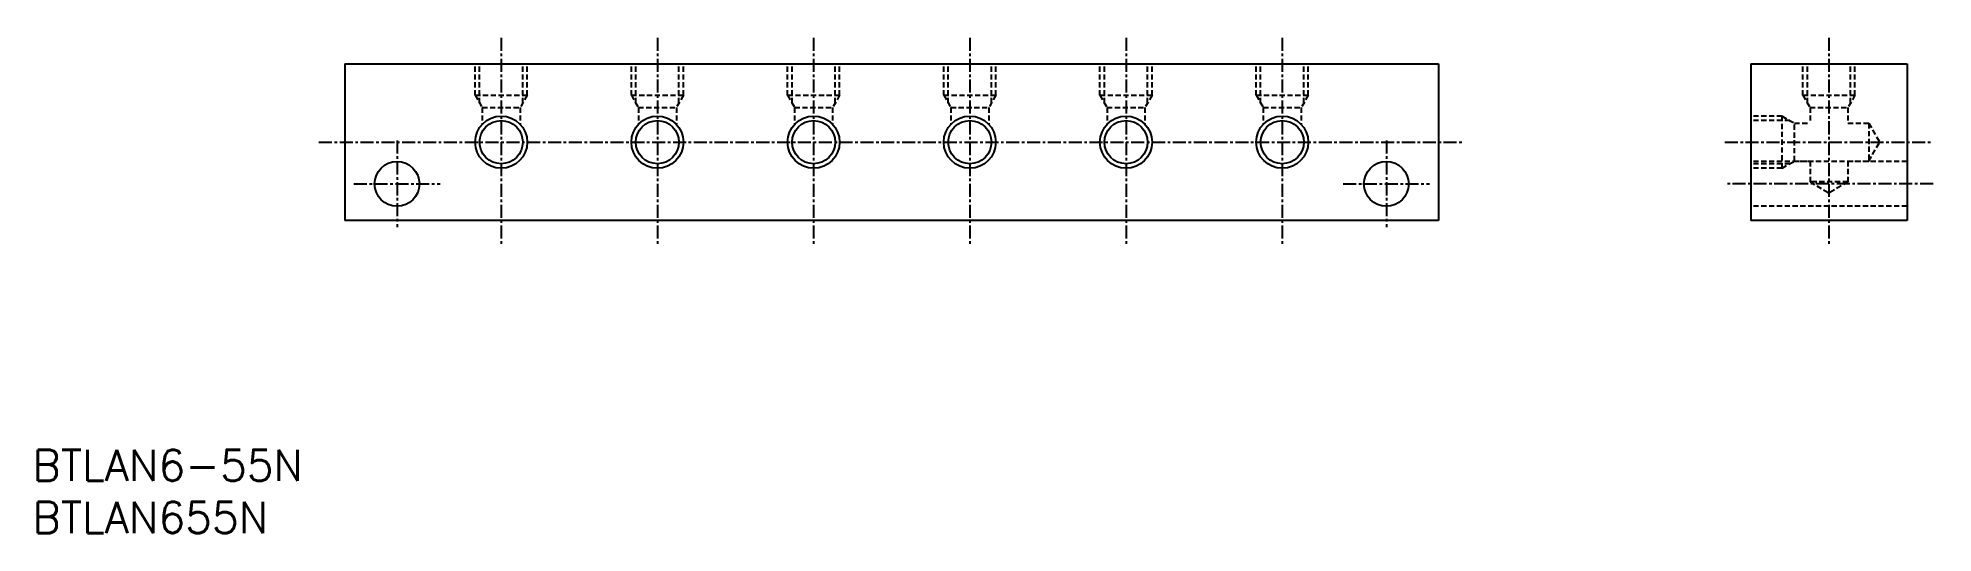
# Model space of a CAD drawing. Extents: x 1 to 183, y 0 to 47.
import ezdxf

# ---------------------------------------------------------------- set-up
doc = ezdxf.new("R2010")
doc.units = 0
doc.linetypes.add('CENTER', pattern=[2, 1.25, -0.25, 0.25, -0.25])
doc.linetypes.add('DASHED', pattern=[0.75, 0.5, -0.25])
doc.layers.get('0').update_dxf_attribs({"linetype": 'CONTINUOUS'})
doc.layers.add('CENTER', color=1, linetype='CENTER')
doc.styles.get("Standard").update_dxf_attribs({"font": 'txt.shx'})

# ---------------------------------------------------------------- blocks, each defined once
blk = doc.blocks.new('*U15')
at = {"color": 7, "linetype": 'CONTINUOUS'}
blk.add_text('BTLAN655N', height=3, dxfattribs=at).set_placement((0, 0))
blk = doc.blocks.new('*U16')
at = {"color": 7, "linetype": 'CONTINUOUS'}
blk.add_text('BTLAN6-55N', height=3, dxfattribs=at).set_placement((0, 5))

msp = doc.modelspace()

# ---------------------------------------------------------------- linework, layer by layer
at = {"color": 7, "linetype": 'CONTINUOUS'}
for p, q in [((30, 45), (135, 45)), ((30, 45), (30, 30)), ((135, 45), (135, 30)), ((165, 45), (165, 30)), ((165, 45), (180, 45)), ((180, 45), (180, 30)), ((135, 30), (30, 30)), ((180, 30), (165, 30))]:
    msp.add_line(p, q, dxfattribs=at)
at = {"color": 3, "linetype": 'DASHED'}
for p, q in [((42.5, 42), (42.5, 45)), ((42.93, 41.25), (42.93, 45)), ((47.07, 41.25), (47.07, 45)), ((47.5, 42), (47.5, 45)), ((57.5, 42), (57.5, 45)), ((57.93, 41.25), (57.93, 45)), ((62.07, 41.25), (62.07, 45)), ((62.5, 42), (62.5, 45)), ((72.5, 42), (72.5, 45)), ((72.93, 41.25), (72.93, 45)), ((77.07, 41.25), (77.07, 45)), ((77.5, 42), (77.5, 45)), ((87.5, 42), (87.5, 45)), ((87.93, 41.25), (87.93, 45)), ((92.07, 41.25), (92.07, 45)), ((92.5, 42), (92.5, 45)), ((102.5, 42), (102.5, 45)), ((102.93, 41.25), (102.93, 45)), ((107.07, 41.25), (107.07, 45)), ((107.5, 42), (107.5, 45)), ((117.5, 42), (117.5, 45)), ((117.93, 41.25), (117.93, 45)), ((122.07, 41.25), (122.07, 45)), ((122.5, 42), (122.5, 45)), ((170, 42), (170, 45)), ((170.43, 41.25), (170.43, 45)), ((174.57, 41.25), (174.57, 45)), ((175, 42), (175, 45)), ((42.5, 42), (47.5, 42)), ((42.5, 42), (43.18, 40.82)), ((47.5, 42), (46.82, 40.82)), ((57.5, 42), (62.5, 42)), ((57.5, 42), (58.18, 40.82)), ((62.5, 42), (61.82, 40.82)), ((72.5, 42), (77.5, 42)), ((72.5, 42), (73.18, 40.82)), ((77.5, 42), (76.82, 40.82)), ((87.5, 42), (92.5, 42)), ((87.5, 42), (88.18, 40.82)), ((92.5, 42), (91.82, 40.82)), ((102.5, 42), (107.5, 42)), ((102.5, 42), (103.18, 40.82)), ((107.5, 42), (106.82, 40.82)), ((117.5, 42), (122.5, 42)), ((117.5, 42), (118.18, 40.82)), ((122.5, 42), (121.82, 40.82)), ((170, 42), (170.68, 40.82)), ((170, 42), (175, 42)), ((175, 42), (174.32, 40.82)), ((43.18, 40.82), (43.18, 39.22)), ((43.18, 40.82), (46.82, 40.82)), ((46.82, 40.82), (46.82, 39.22)), ((58.18, 40.82), (58.18, 39.22)), ((58.18, 40.82), (61.82, 40.82)), ((61.82, 40.82), (61.82, 39.22)), ((73.18, 40.82), (73.18, 39.22)), ((73.18, 40.82), (76.82, 40.82)), ((76.82, 40.82), (76.82, 39.22)), ((88.18, 40.82), (88.18, 39.22)), ((88.18, 40.82), (91.82, 40.82)), ((91.82, 40.82), (91.82, 39.22)), ((103.18, 40.82), (103.18, 39.22)), ((103.18, 40.82), (106.82, 40.82)), ((106.82, 40.82), (106.82, 39.22)), ((118.18, 40.82), (118.18, 39.22)), ((118.18, 40.82), (121.82, 40.82)), ((121.82, 40.82), (121.82, 39.22)), ((170.68, 40.82), (170.68, 39.32)), ((170.68, 40.82), (174.32, 40.82)), ((174.32, 40.82), (174.32, 39.32)), ((168, 40), (165, 40)), ((168.75, 39.57), (165, 39.57)), ((168, 40), (169.18, 39.32)), ((168, 35), (168, 40)), ((169.18, 39.32), (170.68, 39.32)), ((169.18, 35.68), (169.18, 39.32)), ((174.32, 39.32), (176.32, 39.32)), ((176.32, 39.32), (176.32, 35.68)), ((176.32, 39.32), (177.37, 37.5)), ((176.32, 35.68), (177.37, 37.5)), ((180, 35.65), (165, 35.65)), ((168.75, 35.43), (165, 35.43)), ((168, 35), (165, 35)), ((168, 35), (169.18, 35.68)), ((169.18, 35.68), (170.68, 35.68)), ((170.68, 35.68), (170.68, 33.68)), ((174.32, 35.68), (176.32, 35.68)), ((174.32, 35.68), (174.32, 33.68)), ((170.68, 33.68), (172.5, 32.63)), ((174.32, 33.68), (170.68, 33.68)), ((174.32, 33.68), (172.5, 32.63)), ((180, 31.35), (165, 31.35))]:
    msp.add_line(p, q, dxfattribs=at)
at = {"color": 3, "linetype": 'CONTINUOUS'}
for centre in [(45, 37.5), (60, 37.5), (75, 37.5), (90, 37.5), (105, 37.5), (120, 37.5)]:
    msp.add_circle(centre, 2.5, dxfattribs=at)
at = {"color": 7, "linetype": 'CONTINUOUS'}
for centre, radius in [((45, 37.5), 2.07), ((60, 37.5), 2.07), ((75, 37.5), 2.07), ((90, 37.5), 2.07), ((105, 37.5), 2.07), ((120, 37.5), 2.07), ((35, 33.5), 2.15), ((130, 33.5), 2.15)]:
    msp.add_circle(centre, radius, dxfattribs=at)
at = {"layer": 'CENTER', "color": 1, "linetype": 'CENTER'}
for p, q in [((45, 47.5), (45, 27.5)), ((60, 47.5), (60, 27.5)), ((75, 47.5), (75, 27.5)), ((90, 47.5), (90, 27.5)), ((105, 47.5), (105, 27.5)), ((120, 47.5), (120, 27.5)), ((172.5, 47.5), (172.5, 27.5)), ((27.5, 37.5), (137.5, 37.5)), ((35, 37.65), (35, 29.35)), ((130, 37.65), (130, 29.35)), ((162.5, 37.5), (182.5, 37.5)), ((30.85, 33.5), (39.15, 33.5)), ((125.85, 33.5), (134.15, 33.5)), ((182.5, 33.5), (162.5, 33.5))]:
    msp.add_line(p, q, dxfattribs=at)

# ---------------------------------------------------------------- block references
at = {"color": 7, "linetype": 'CONTINUOUS'}
for name in ['*U16', '*U15']:
    msp.add_blockref(name, (0, 0), dxfattribs=at)

doc.saveas('drawing.dxf')
